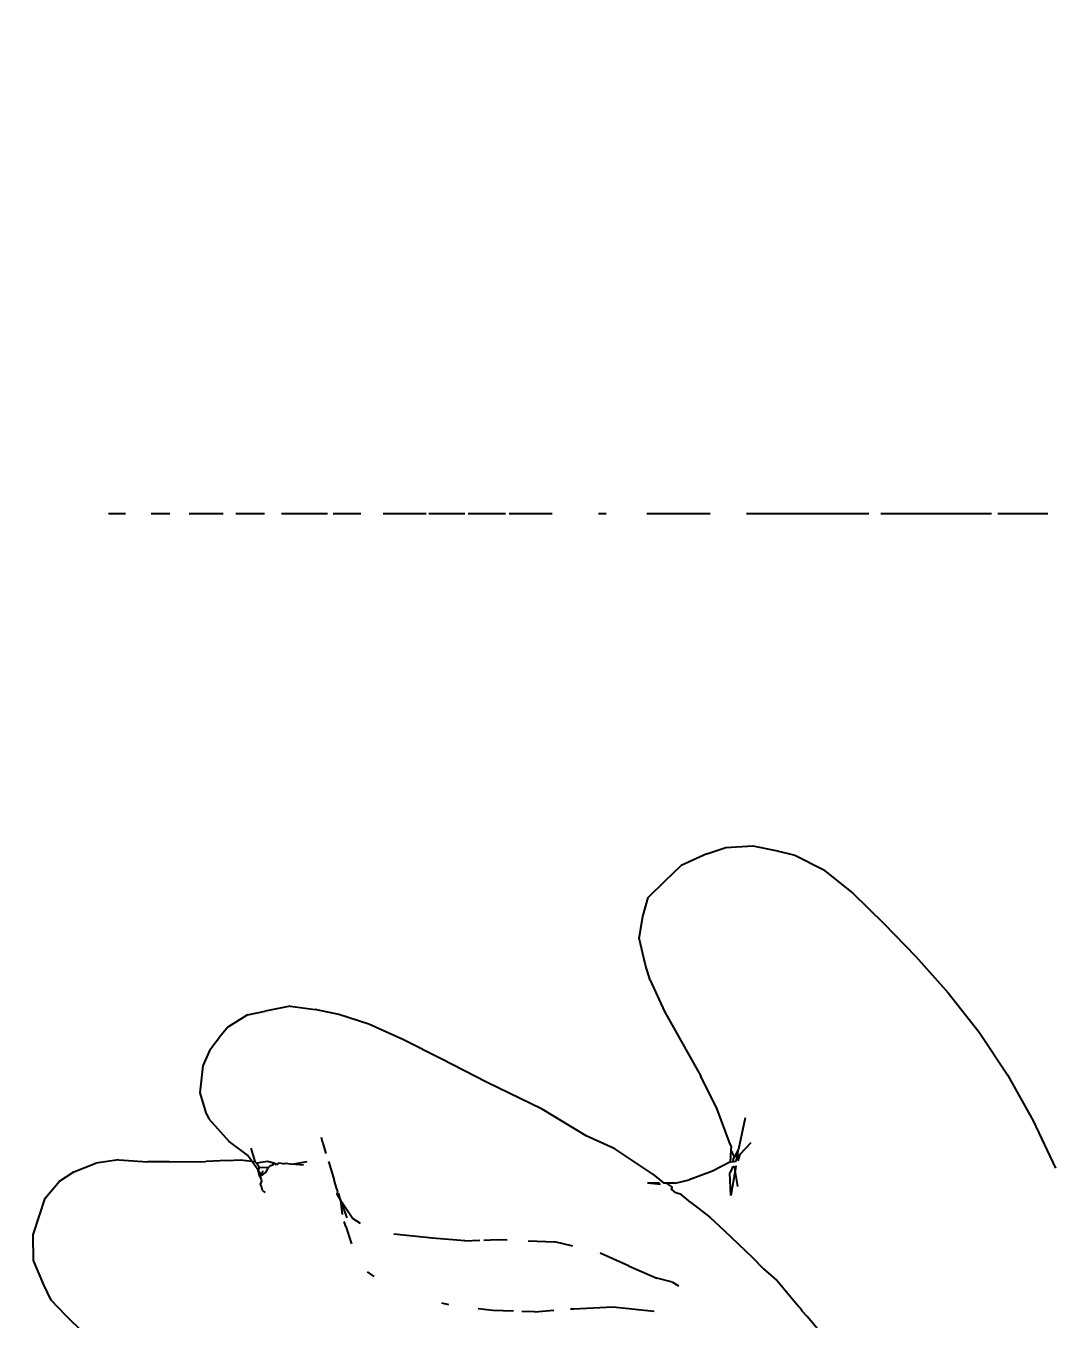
# Model space of a CAD drawing. Header units: inches. Extents: x -52 to 87, y -61 to 47.
# Drawn here: x 38.132 to 38.928, y -20.984 to -19.977 of the extents above; entities that cross this region are included whole.
import ezdxf

# ---------------------------------------------------------------- set-up
doc = ezdxf.new("R2010")
doc.units = ezdxf.units.IN
doc.header["$MEASUREMENT"] = 0
doc.dimstyles.get("Standard").update_dxf_attribs({"dimtxt": 1, "dimasz": 1, "dimexe": 0.18, "dimexo": 0.0625, "dimgap": 0.09, "dimtad": 0, "dimtih": 1, "dimtoh": 1, "dimdec": 1, "dimdsep": 46, "dimlunit": 3, "dimtxsty": 'Standard', "dimblk": 'OBLIQUE', "dimcen": 1, "dimse1": 1, "dimse2": 1, "dimclrd": 1, "dimadec": 0, "dimazin": 0, "dimtfac": 1, "dimtdec": 1, "dimtofl": 0, "dimtmove": 0, "dimatfit": 3, "dimfxl": 1, "dimtolj": 1, "dimtzin": 0, "dimarcsym": 0})

# ---------------------------------------------------------------- blocks, each defined once
blk = doc.blocks.new('_Oblique')
at = {"color": 0, "linetype": 'ByBlock', "lineweight": -2}
blk.add_line((-0.5, -0.5), (0.5, 0.5), dxfattribs=at)
blk = doc.blocks.new('*D6')
at = {"color": 1, "lineweight": -2, "transparency": 16777216}
for p, q in [((2.5723, 46.7915), (37.2384, 46.7915)), ((74.5723, 46.7915), (38.5851, 46.7915))]:
    blk.add_line(p, q, dxfattribs=at)
at = {"layer": 'Defpoints', "color": 0, "transparency": 16777216}
for p in [(74.5723, 46.7915), (2.5723, -45.4684), (74.5723, -45.4684)]:
    blk.add_point(p, dxfattribs=at)
at = {"color": 1, "lineweight": -2, "transparency": 16777216, "rotation": 180}
blk.add_blockref('_Oblique', (2.5723, 46.7915), dxfattribs=at)
at = {"color": 1, "lineweight": -2, "transparency": 16777216}
blk.add_blockref('_Oblique', (74.5723, 46.7915), dxfattribs=at)
at = {"color": 0, "transparency": 16777216, "insert": (37.9117, 46.7915), "char_height": 1, "attachment_point": 5}
blk.add_mtext("\\A1;6'", dxfattribs=at)

msp = doc.modelspace()

# ---------------------------------------------------------------- linework, layer by layer
for p, q in [((38.2092, -20.3572), (38.1962, -20.3572)), ((38.2438, -20.3572), (38.2292, -20.3572)), ((38.2853, -20.3572), (38.2588, -20.3572)), ((38.3176, -20.3572), (38.2953, -20.3572)), ((38.3666, -20.3572), (38.3309, -20.3572)), ((38.3926, -20.3572), (38.3711, -20.3572)), ((38.4433, -20.3572), (38.4099, -20.3572)), ((38.4735, -20.3572), (38.4454, -20.3572)), ((38.5053, -20.3572), (38.4761, -20.3572)), ((38.5416, -20.3572), (38.5081, -20.3572)), ((38.5837, -20.3572), (38.5775, -20.3572)), ((38.6645, -20.3572), (38.6152, -20.3572)), ((38.788, -20.3572), (38.6928, -20.3572)), ((38.8837, -20.3572), (38.7974, -20.3572)), ((38.9275, -20.3572), (38.8886, -20.3572)), ((38.6619, -20.6221), (38.6419, -20.6311)), ((38.6619, -20.6221), (38.6768, -20.6171)), ((38.6768, -20.6171), (38.6978, -20.6158)), ((38.6978, -20.6158), (38.7156, -20.6193)), ((38.7156, -20.6193), (38.7305, -20.6231)), ((38.7305, -20.6231), (38.7526, -20.6341)), ((38.6294, -20.643), (38.6419, -20.6311)), ((38.7526, -20.6341), (38.7757, -20.6527)), ((38.6163, -20.656), (38.6294, -20.643)), ((38.7757, -20.6527), (38.7998, -20.6762)), ((38.6122, -20.6708), (38.6163, -20.656)), ((38.6093, -20.6878), (38.6122, -20.6708)), ((38.7998, -20.6762), (38.8248, -20.702)), ((38.6142, -20.7087), (38.6093, -20.6878)), ((38.8248, -20.702), (38.8498, -20.7302)), ((38.6179, -20.7203), (38.6142, -20.7087)), ((38.6179, -20.7203), (38.6289, -20.7447)), ((38.8498, -20.7302), (38.8739, -20.7608)), ((38.3043, -20.7474), (38.318, -20.7445)), ((38.3376, -20.7407), (38.318, -20.7445)), ((38.3376, -20.7407), (38.357, -20.7431)), ((38.3755, -20.747), (38.357, -20.7431)), ((38.6289, -20.7447), (38.6573, -20.7952)), ((38.3043, -20.7474), (38.2889, -20.7569)), ((38.3987, -20.7546), (38.3755, -20.747)), ((38.4253, -20.7666), (38.3987, -20.7546)), ((38.28, -20.7681), (38.2824, -20.7648)), ((38.2889, -20.7569), (38.2824, -20.7648)), ((38.8739, -20.7608), (38.8962, -20.794)), ((38.2699, -20.7871), (38.2756, -20.7741)), ((38.2756, -20.7741), (38.2773, -20.7714)), ((38.2773, -20.7714), (38.28, -20.7681)), ((38.4557, -20.782), (38.4253, -20.7666)), ((38.4903, -20.7999), (38.4557, -20.782)), ((38.2675, -20.808), (38.2699, -20.7871)), ((38.67, -20.8209), (38.6573, -20.7952)), ((38.8962, -20.794), (38.916, -20.8298)), ((38.5337, -20.8208), (38.4903, -20.7999)), ((38.2724, -20.8244), (38.2675, -20.808)), ((38.2724, -20.8244), (38.2742, -20.8283)), ((38.568, -20.8415), (38.5337, -20.8208)), ((38.6802, -20.8482), (38.67, -20.8209)), ((38.2742, -20.8283), (38.2901, -20.846)), ((38.6918, -20.8277), (38.6867, -20.8521)), ((38.916, -20.8298), (38.9335, -20.8667)), ((38.3628, -20.8466), (38.362, -20.8428)), ((38.5902, -20.8518), (38.568, -20.8415)), ((38.3044, -20.8566), (38.2901, -20.846)), ((38.3068, -20.8513), (38.3101, -20.8616)), ((38.3628, -20.8466), (38.3654, -20.8553)), ((38.6199, -20.8714), (38.5902, -20.8518)), ((38.6812, -20.85), (38.6802, -20.8482)), ((38.6805, -20.8619), (38.681, -20.8527)), ((38.681, -20.8527), (38.6812, -20.85)), ((38.6834, -20.8579), (38.681, -20.8527)), ((38.6867, -20.8521), (38.6834, -20.8579)), ((38.6855, -20.8579), (38.6867, -20.8521)), ((38.688, -20.8558), (38.6965, -20.8468)), ((38.1691, -20.8697), (38.1861, -20.8629)), ((38.2042, -20.8604), (38.1861, -20.8629)), ((38.2042, -20.8604), (38.2264, -20.8619)), ((38.2433, -20.8618), (38.2264, -20.8619)), ((38.2433, -20.8618), (38.2719, -20.8615)), ((38.2882, -20.8609), (38.2719, -20.8615)), ((38.2882, -20.8609), (38.2988, -20.8603)), ((38.2988, -20.8603), (38.3078, -20.8613)), ((38.3078, -20.8613), (38.3044, -20.8566)), ((38.3078, -20.8613), (38.3101, -20.8616)), ((38.3127, -20.8684), (38.3078, -20.8613)), ((38.3113, -20.863), (38.3101, -20.8616)), ((38.3198, -20.8617), (38.3113, -20.863)), ((38.3133, -20.866), (38.3113, -20.863)), ((38.3248, -20.8629), (38.3198, -20.8617)), ((38.3206, -20.8662), (38.3223, -20.8648)), ((38.3223, -20.8648), (38.324, -20.8642)), ((38.324, -20.8642), (38.3248, -20.8629)), ((38.3268, -20.8642), (38.3248, -20.8629)), ((38.3259, -20.8627), (38.3268, -20.8642)), ((38.3284, -20.8628), (38.3268, -20.8642)), ((38.3304, -20.8631), (38.3284, -20.8628)), ((38.3323, -20.8635), (38.3304, -20.8631)), ((38.3323, -20.8635), (38.3341, -20.8628)), ((38.3341, -20.8628), (38.3391, -20.8637)), ((38.3391, -20.8637), (38.3508, -20.8617)), ((38.348, -20.8644), (38.3391, -20.8637)), ((38.3673, -20.8617), (38.3681, -20.864)), ((38.3681, -20.864), (38.3717, -20.8762)), ((38.6805, -20.8619), (38.6664, -20.8691)), ((38.6805, -20.8619), (38.6827, -20.8616)), ((38.6834, -20.8655), (38.6813, -20.8666)), ((38.6824, -20.8603), (38.6834, -20.8579)), ((38.6827, -20.8616), (38.6824, -20.8603)), ((38.6827, -20.8616), (38.6847, -20.8613)), ((38.6839, -20.8686), (38.6834, -20.8655)), ((38.6845, -20.8649), (38.6839, -20.8686)), ((38.6847, -20.8613), (38.6855, -20.8579)), ((38.6855, -20.8579), (38.688, -20.8558)), ((38.6863, -20.8611), (38.688, -20.8558)), ((38.1579, -20.877), (38.1691, -20.8697)), ((38.3133, -20.866), (38.3127, -20.8684)), ((38.3127, -20.8684), (38.3154, -20.8722)), ((38.3139, -20.8732), (38.3127, -20.8684)), ((38.3133, -20.866), (38.3206, -20.8662)), ((38.3154, -20.8722), (38.3139, -20.8732)), ((38.3139, -20.8732), (38.3149, -20.8757)), ((38.3149, -20.8757), (38.3153, -20.877)), ((38.3159, -20.8688), (38.3154, -20.8722)), ((38.3189, -20.8696), (38.3154, -20.8722)), ((38.3189, -20.8696), (38.3206, -20.8662)), ((38.6199, -20.8714), (38.6286, -20.8785)), ((38.6664, -20.8691), (38.6481, -20.8759)), ((38.6812, -20.8684), (38.6798, -20.8703)), ((38.6807, -20.8881), (38.6798, -20.8703)), ((38.6839, -20.8686), (38.6807, -20.8881)), ((38.6813, -20.8666), (38.6812, -20.8684)), ((38.6862, -20.881), (38.6839, -20.8686)), ((38.1467, -20.8901), (38.1579, -20.877)), ((38.3153, -20.877), (38.3143, -20.8794)), ((38.3151, -20.881), (38.3143, -20.8794)), ((38.316, -20.8842), (38.3151, -20.881)), ((38.3184, -20.8856), (38.316, -20.8842)), ((38.3739, -20.8829), (38.3717, -20.8762)), ((38.3746, -20.8849), (38.3739, -20.8829)), ((38.3742, -20.887), (38.3746, -20.8849)), ((38.6259, -20.8796), (38.6157, -20.8785)), ((38.6251, -20.8785), (38.6157, -20.8785)), ((38.6304, -20.8785), (38.6286, -20.8785)), ((38.6373, -20.8785), (38.6304, -20.8785)), ((38.6304, -20.8785), (38.6349, -20.8815)), ((38.6338, -20.8826), (38.6347, -20.8834)), ((38.6347, -20.8834), (38.6349, -20.8815)), ((38.6379, -20.8859), (38.6347, -20.8834)), ((38.6373, -20.8785), (38.6481, -20.8759)), ((38.642, -20.8872), (38.6379, -20.8859)), ((38.1424, -20.9037), (38.1467, -20.8901)), ((38.3769, -20.8919), (38.3742, -20.887)), ((38.3769, -20.8919), (38.3751, -20.8863)), ((38.3769, -20.8919), (38.3863, -20.906)), ((38.382, -20.9055), (38.3769, -20.8919)), ((38.3784, -20.9029), (38.3769, -20.8919)), ((38.6494, -20.8934), (38.642, -20.8872)), ((38.6494, -20.8934), (38.6642, -20.9049)), ((38.1374, -20.9186), (38.1424, -20.9037)), ((38.3863, -20.906), (38.3921, -20.9097)), ((38.6642, -20.9049), (38.6758, -20.9155)), ((38.3808, -20.9122), (38.3797, -20.9082)), ((38.3808, -20.9122), (38.3854, -20.9258)), ((38.6758, -20.9155), (38.6972, -20.936)), ((38.1378, -20.9388), (38.1374, -20.9186)), ((38.4483, -20.9214), (38.4182, -20.9182)), ((38.4736, -20.9233), (38.4483, -20.9214)), ((38.4736, -20.9233), (38.4852, -20.9229)), ((38.4882, -20.9228), (38.4987, -20.9224)), ((38.4987, -20.9224), (38.5065, -20.9227)), ((38.5229, -20.9233), (38.5435, -20.9241)), ((38.5577, -20.9275), (38.5435, -20.9241)), ((38.5987, -20.9418), (38.5789, -20.9329)), ((38.6972, -20.936), (38.7061, -20.9451)), ((38.1458, -20.9576), (38.1378, -20.9388)), ((38.601, -20.9427), (38.5987, -20.9418)), ((38.601, -20.9427), (38.6231, -20.9525)), ((38.7061, -20.9451), (38.7162, -20.9541)), ((38.4029, -20.9512), (38.3978, -20.9474)), ((38.6352, -20.9555), (38.6231, -20.9525)), ((38.6352, -20.9555), (38.6399, -20.9585)), ((38.7317, -20.9726), (38.7162, -20.9541)), ((38.1515, -20.9695), (38.1458, -20.9576)), ((38.1631, -20.9818), (38.1515, -20.9695)), ((38.4611, -20.9732), (38.4556, -20.9719)), ((38.4953, -20.9777), (38.4838, -20.9763)), ((38.5558, -20.9764), (38.5584, -20.9762)), ((38.5584, -20.9762), (38.5889, -20.9747)), ((38.5889, -20.9747), (38.6209, -20.9781)), ((38.7337, -20.9748), (38.7317, -20.9726)), ((38.7347, -20.9759), (38.7337, -20.9748)), ((38.7363, -20.9781), (38.7347, -20.9759)), ((38.1766, -20.9949), (38.1631, -20.9818)), ((38.5114, -20.9781), (38.4953, -20.9777)), ((38.5277, -20.9786), (38.5179, -20.9783)), ((38.5277, -20.9786), (38.5429, -20.9774)), ((38.7402, -20.9823), (38.7363, -20.9781)), ((38.7493, -20.9935), (38.7402, -20.9823))]:
    msp.add_line(p, q)

# ---------------------------------------------------------------- dimensions: what is measured, and where the dimension line sits
dim = msp.add_linear_dim(base=(74.5723, 46.7915), p1=(2.5723, -45.4684), p2=(74.5723, -45.4684), dimstyle='Standard')
dim.commit()
dim.dimension.update_dxf_attribs({"geometry": '*D6', "text_midpoint": (37.9117, 46.7915), "dimtype": 160})

doc.saveas('drawing.dxf')
